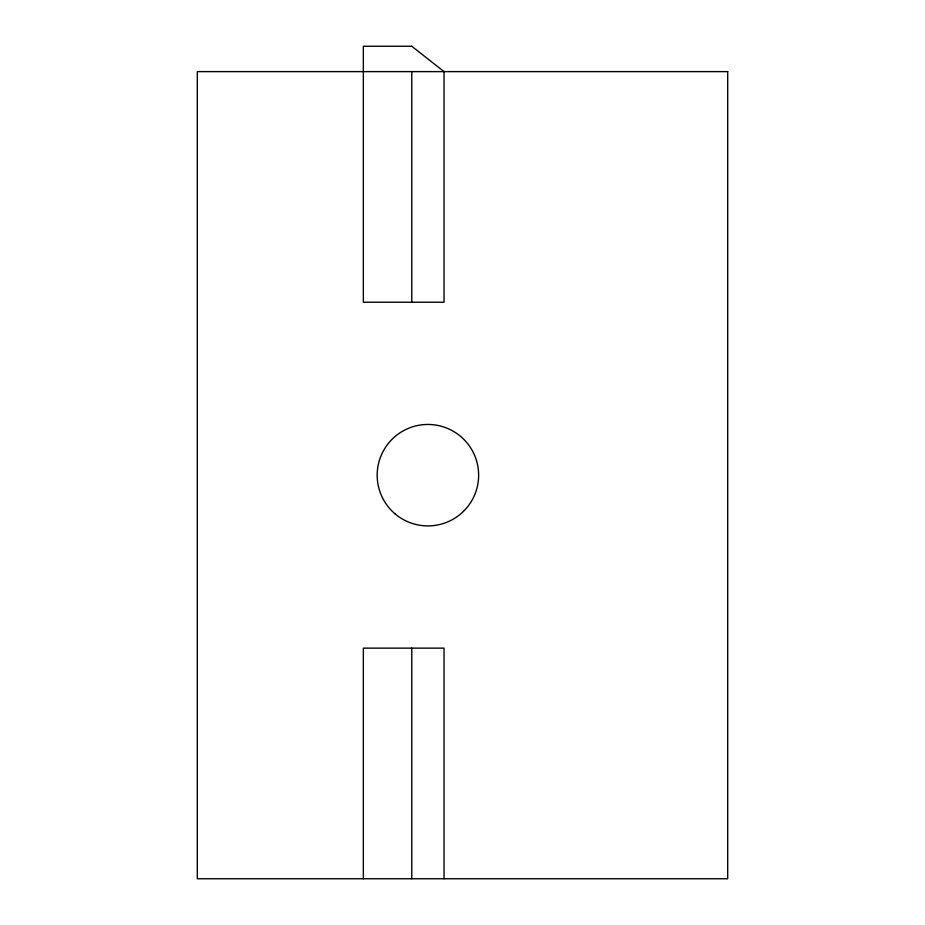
<?xml version="1.0" encoding="UTF-8"?>
<svg xmlns="http://www.w3.org/2000/svg" width="925" height="925" viewBox="0 0 925 925"><rect width="100%" height="100%" fill="white"/><g stroke="black" fill="none" stroke-linecap="round" stroke-linejoin="round"><path stroke-width="1.39" d="M444.046 878.75L444.046 648.136L363.34 648.136L363.34 878.75M411.764 71.618L411.764 302.232M411.764 648.136L411.764 878.75M411.764 46.25L363.34 46.25L363.34 302.232L444.046 302.232L444.046 71.618L411.764 46.25M727.697 71.618L197.302 71.618L197.302 878.75L727.697 878.75L727.697 71.618M395.172 513.942A50.736 50.736 0 0 0 477.843 484.145A50.736 50.736 0 0 0 410.712 427.454A50.736 50.736 0 0 0 395.172 513.942"/></g></svg>
